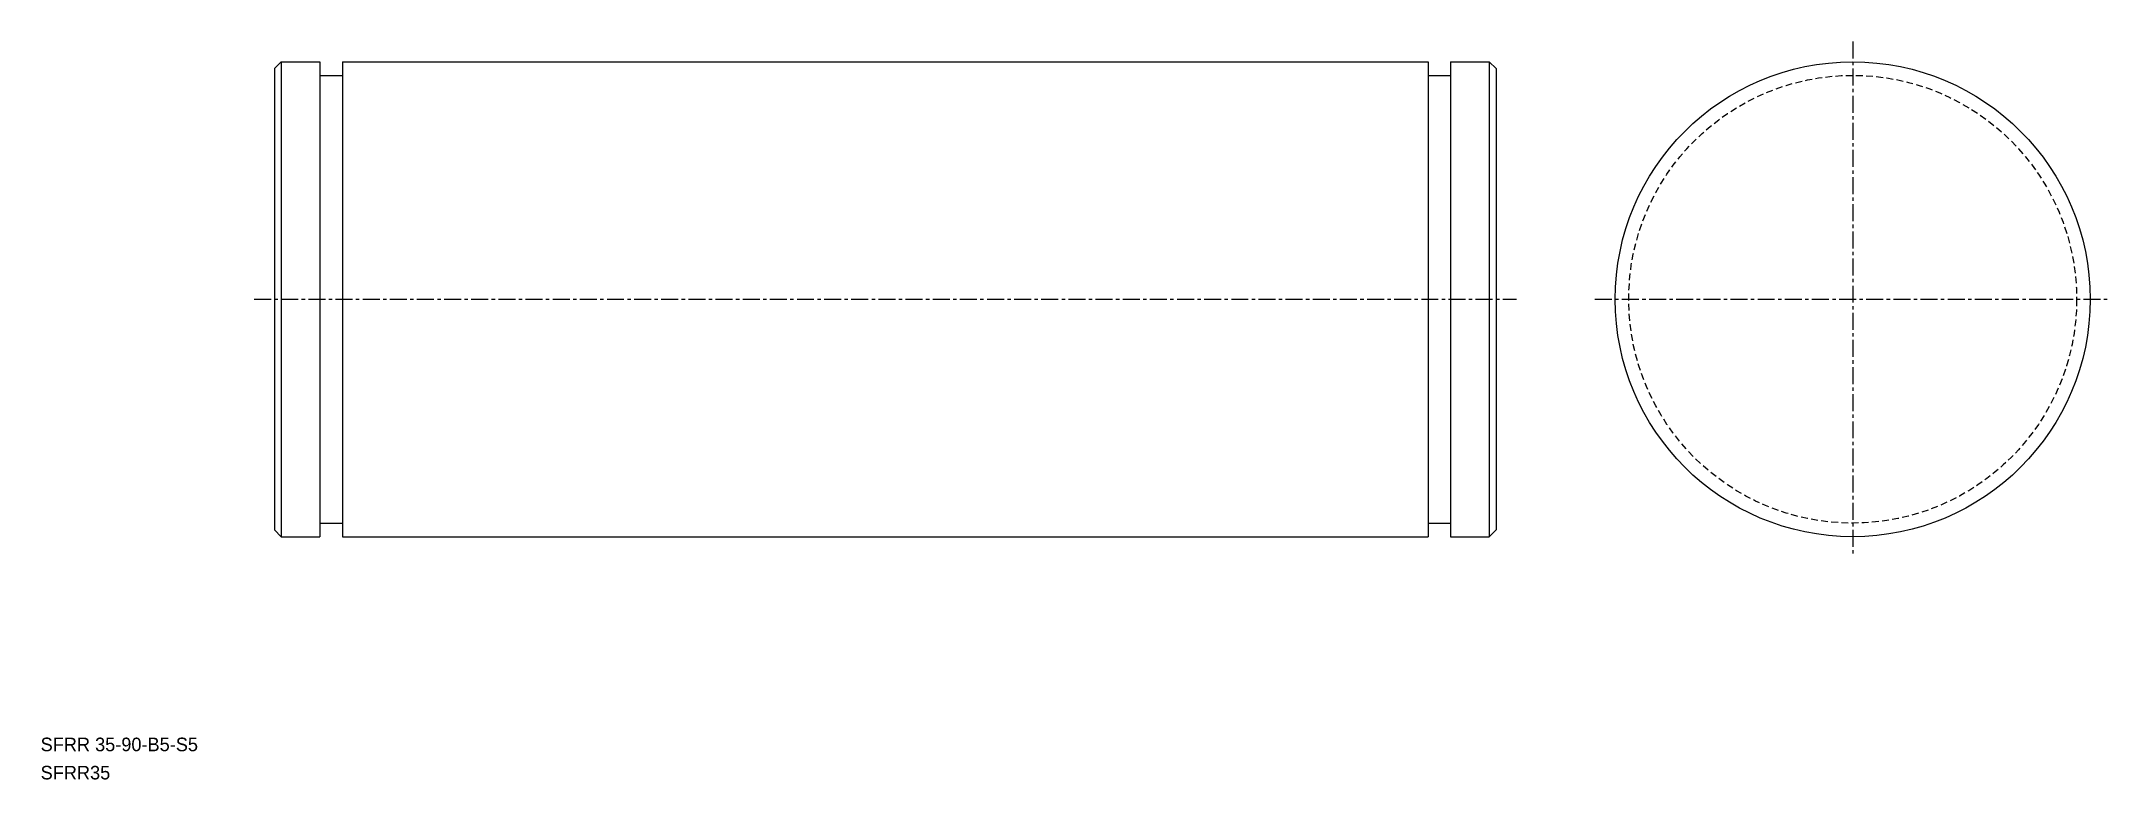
# Model space of a CAD drawing. Extents: x 32 to 184, y -16 to 39.
import ezdxf

# ---------------------------------------------------------------- set-up
doc = ezdxf.new("R2010")
doc.units = 0
doc.linetypes.add('CENTER', pattern=[2, 1.25, -0.25, 0.25, -0.25])
doc.linetypes.add('DASHED', pattern=[0.75, 0.5, -0.25])
doc.layers.get('0').update_dxf_attribs({"linetype": 'CONTINUOUS'})
doc.layers.add('CENTER', color=1, linetype='CENTER')

msp = doc.modelspace()

# ---------------------------------------------------------------- linework, layer by layer
at = {"color": 7, "linetype": 'CONTINUOUS'}
for p, q in [((49.48, 37.26), (48.98, 36.76)), ((48.98, 36.76), (48.98, 2.76)), ((49.48, 37.26), (52.33, 37.26)), ((49.48, 37.26), (49.48, 2.26)), ((52.33, 37.26), (52.33, 2.26)), ((53.98, 37.26), (53.98, 2.26)), ((53.98, 37.26), (133.98, 37.26)), ((133.98, 37.26), (133.98, 2.26)), ((135.63, 37.26), (138.48, 37.26)), ((135.63, 37.26), (135.63, 2.26)), ((138.48, 37.26), (138.98, 36.76)), ((138.48, 37.26), (138.48, 2.26)), ((138.98, 36.76), (138.98, 2.76)), ((52.33, 36.26), (53.98, 36.26)), ((133.98, 36.26), (135.63, 36.26)), ((52.33, 3.26), (53.98, 3.26)), ((133.98, 3.26), (135.63, 3.26)), ((49.48, 2.26), (48.98, 2.76)), ((49.48, 2.26), (52.33, 2.26)), ((53.98, 2.26), (133.98, 2.26)), ((135.63, 2.26), (138.48, 2.26)), ((138.48, 2.26), (138.98, 2.76))]:
    msp.add_line(p, q, dxfattribs=at)
for p, q in [((138.98, 24.51), (138.98, 24.51)), ((138.98, 19.76), (138.98, 19.76))]:
    msp.add_line(p, q)
msp.add_circle((165.26, 19.76), 17.5, dxfattribs=at)
at = {"color": 3, "linetype": 'DASHED'}
msp.add_circle((165.26, 19.76), 16.5, dxfattribs=at)
at = {"layer": 'CENTER', "color": 1, "linetype": 'CENTER'}
for p, q in [((165.26, 38.76), (165.26, 0.76)), ((47.48, 19.76), (140.48, 19.76)), ((146.26, 19.76), (184.26, 19.76))]:
    msp.add_line(p, q, dxfattribs=at)

# ---------------------------------------------------------------- texts
at = {"color": 7, "linetype": 'CONTINUOUS'}
for s, p in [('SFRR 35-90-B5-S5', (31.75, -13.55)), ('SFRR35', (31.75, -15.63))]:
    msp.add_text(s, height=1, dxfattribs=at).set_placement(p)

doc.saveas('drawing.dxf')
